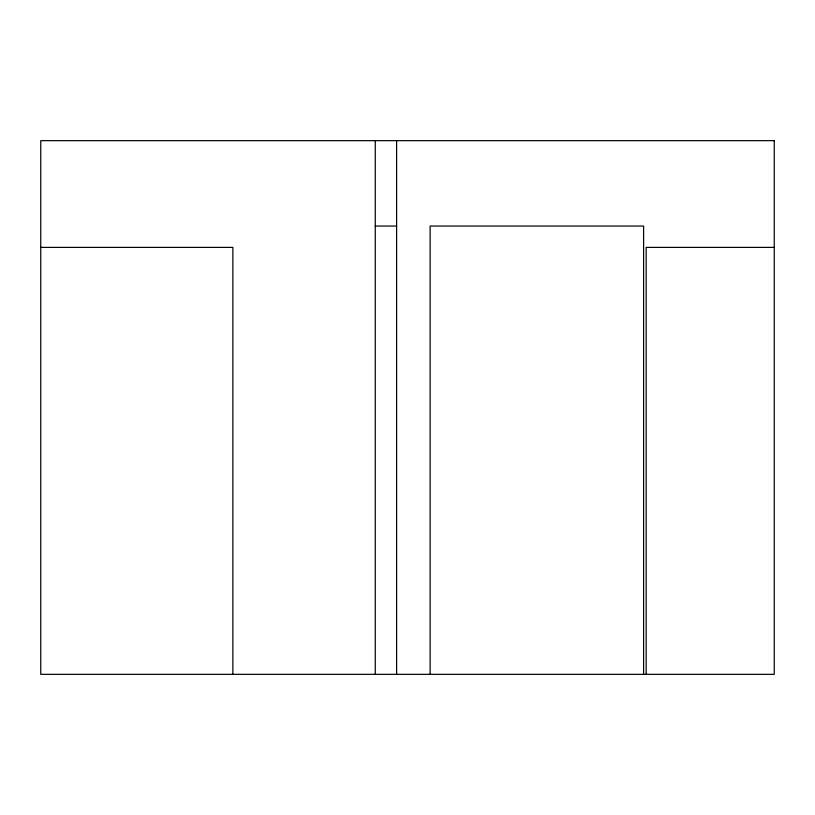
<?xml version="1.0" encoding="UTF-8"?>
<svg xmlns="http://www.w3.org/2000/svg" width="815" height="815" viewBox="0 0 815 815"><rect width="100%" height="100%" fill="white"/><g stroke="black" fill="none" stroke-linecap="round" stroke-linejoin="round"><path stroke-width="1.22" d="M375.267 226.05L396.61 226.05M40.75 247.393L232.876 247.393L232.876 674.341M774.25 247.393L646.163 247.393L646.163 674.341M643.606 674.341L643.606 226.05L430.126 226.05L430.126 674.341M396.61 140.659L396.61 674.341M375.267 140.659L375.267 674.341M774.25 140.659L40.75 140.659L40.75 674.341L774.25 674.341L774.25 140.659"/></g></svg>
